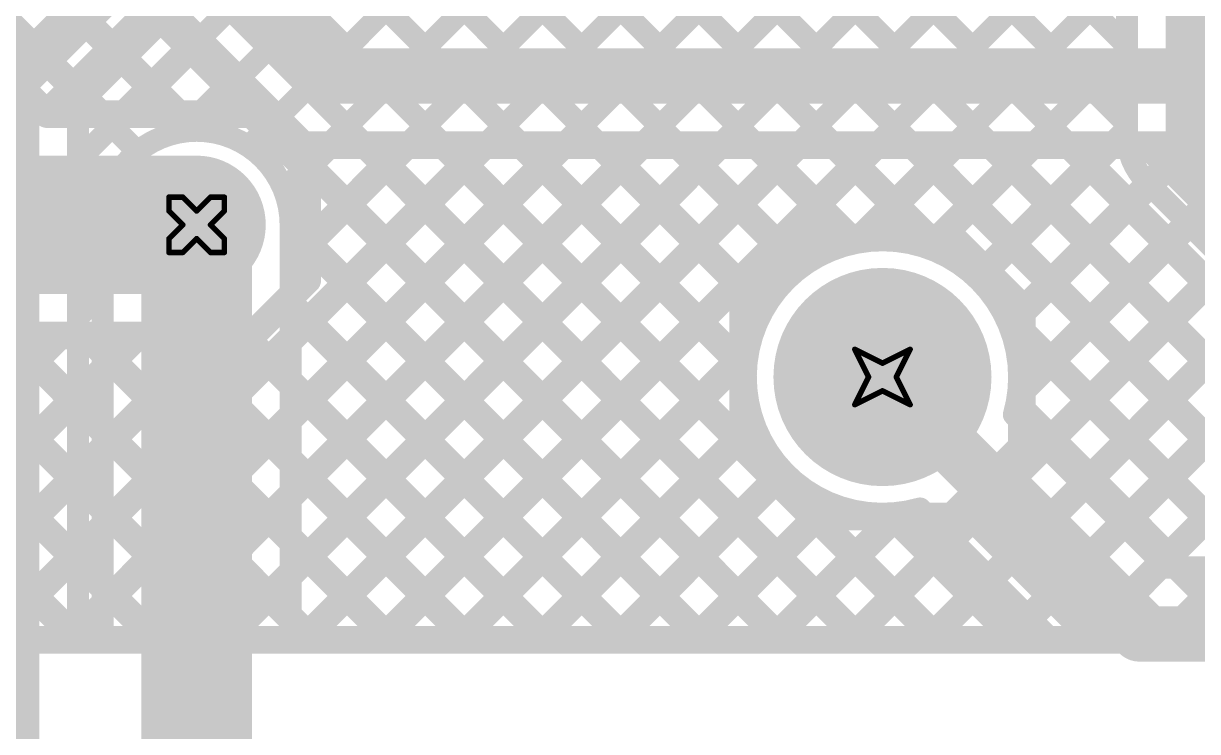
# Model space of a CAD drawing. Header units: inches. Extents: x -1.9 to 9.4, y 0 to 6.7.
# Drawn here: x 0.5357 to 0.9603, y 2.0577 to 2.3136 of the extents above; entities that cross this region are included whole.
import ezdxf

# ---------------------------------------------------------------- set-up
doc = ezdxf.new("R2010")
doc.units = ezdxf.units.IN
doc.header["$MEASUREMENT"] = 0
for name, color, linetype in [('Bottom Layer', 5, 'Continuous'), ('Bottom Solder', 6, 'Continuous'), ('Drill Drawing', 1, 'Continuous'), ('Multi-Layer', 9, 'Continuous'), ('Pad Holes', 156, 'Continuous'), ('Top Layer', 1, 'Continuous'), ('Top Solder', 216, 'Continuous'), ('Via Holes', 16, 'Continuous')]:
    doc.layers.add(name, color=color, linetype=linetype)

# ---------------------------------------------------------------- blocks, each defined once
blk = doc.blocks.new('PE2818_I_1')
at = {"layer": 'Bottom Layer'}
h = blk.add_hatch(color=5, dxfattribs=at)
edge = h.paths.add_edge_path()
edge.add_arc((0.4, -0.2), 0.03543, 0, 360)
at = {"layer": 'Bottom Solder'}
h = blk.add_hatch(color=6, dxfattribs=at)
edge = h.paths.add_edge_path()
edge.add_arc((0.4, -0.2), 0.03943, 0, 360)
at = {"layer": 'Multi-Layer'}
h = blk.add_hatch(color=9, dxfattribs=at)
edge = h.paths.add_edge_path()
edge.add_arc((0.4, -0.2), 0.03543, 0, 360)
at = {"layer": 'Pad Holes'}
h = blk.add_hatch(color=7, dxfattribs=at)
edge = h.paths.add_edge_path()
edge.add_arc((0.4, -0.2), 0.01969, 0, 360)
at = {"layer": 'Top Layer'}
h = blk.add_hatch(color=1, dxfattribs=at)
edge = h.paths.add_edge_path()
edge.add_arc((0.4, -0.2), 0.03543, 0, 360)
at = {"layer": 'Top Solder'}
h = blk.add_hatch(color=216, dxfattribs=at)
edge = h.paths.add_edge_path()
edge.add_arc((0.4, -0.2), 0.03943, 0, 360)

msp = doc.modelspace()

# ---------------------------------------------------------------- hatches: boundary and pattern name
at = {"layer": 'Bottom Layer'}
h = msp.add_hatch(color=5, dxfattribs=at)
edge = h.paths.add_edge_path()
edge.add_arc((0.59834, 2.24083), 0.01181, 0, 360)
at = {"layer": 'Top Layer'}
h = msp.add_hatch(color=1, dxfattribs=at)
edge = h.paths.add_edge_path()
edge.add_arc((0.59834, 2.24083), 0.01181, 0, 360)
at = {"layer": 'Via Holes'}
h = msp.add_hatch(color=7, dxfattribs=at)
edge = h.paths.add_edge_path()
edge.add_arc((0.59834, 2.24083), 0.00591, 0, 360)

# ---------------------------------------------------------------- linework, layer by layer
at = {"layer": 'Bottom Layer'}
for points in [[(0.89677, 2.18108, 0.01, 0.01, 0), (1.27503, 2.55933, 0.01, 0.01, 0)], [(0.83481, 2.09083, 0.01, 0.01, 0), (1.27503, 2.53105, 0.01, 0.01, 0)], [(0.86309, 2.09083, 0.01, 0.01, 0), (1.27503, 2.50276, 0.01, 0.01, 0)], [(0.54239, 2.40157, 0.02, 0.02, 0), (0.64933, 2.29464, 0.02, 0.02, 0)], [(0.49283, 2.35143, 0.01, 0.01, 0), (0.56343, 2.28083, 0.01, 0.01, 0)], [(0.9534, 2.29464, 0.02, 0.02, 0), (1.00834, 2.34958, 0.02, 0.02, 0)], [(0.5214, 2.35114, 0.01, 0.01, 0), (0.59171, 2.28083, 0.01, 0.01, 0)], [(0.54968, 2.35114, 0.01, 0.01, 0), (0.81, 2.09083, 0.01, 0.01, 0)], [(0.55533, 2.35114, 0.01, 0.01, 0), (0.62433, 2.28214, 0.01, 0.01, 0)], [(0.44143, 2.32368, 0.05, 0.05, 0), (0.52428, 2.24083, 0.05, 0.05, 0)], [(0.48143, 2.34368, 0.01, 0.01, 0), (0.54428, 2.28083, 0.01, 0.01, 0)], [(0.52998, 2.29512, 0.01, 0.01, 0), (0.57067, 2.3358, 0.01, 0.01, 0)], [(0.54413, 2.28098, 0.01, 0.01, 0), (0.58481, 2.32166, 0.01, 0.01, 0)], [(0.57226, 2.28083, 0.01, 0.01, 0), (0.59895, 2.30752, 0.01, 0.01, 0)], [(0.64933, 2.29464, 0.02, 0.02, 0), (0.9534, 2.29464, 0.02, 0.02, 0)], [(0.60054, 2.28083, 0.01, 0.01, 0), (0.61309, 2.29338, 0.01, 0.01, 0)], [(0.54428, 2.28083, 0.01, 0.01, 0), (0.61834, 2.28083, 0.01, 0.01, 0)], [(0.61834, 2.28083, 0.01, 0.01, 0), (0.63834, 2.26083, 0.01, 0.01, 0)], [(0.62358, 2.27558, 0.01, 0.01, 0), (0.62723, 2.27923, 0.01, 0.01, 0)], [(0.62433, 2.28214, 0.01, 0.01, 0), (0.63683, 2.26964, 0.01, 0.01, 0)], [(0.62433, 2.28214, 0.01, 0.01, 0), (0.63683, 2.26964, 0.01, 0.01, 0)], [(0.52368, 2.09083, 0.01, 0.01, 0), (0.70249, 2.26964, 0.01, 0.01, 0)], [(0.55196, 2.09083, 0.01, 0.01, 0), (0.73078, 2.26964, 0.01, 0.01, 0)], [(0.58025, 2.09083, 0.01, 0.01, 0), (0.75906, 2.26964, 0.01, 0.01, 0)], [(0.60853, 2.09083, 0.01, 0.01, 0), (0.78735, 2.26964, 0.01, 0.01, 0)], [(0.63682, 2.09083, 0.01, 0.01, 0), (0.81563, 2.26964, 0.01, 0.01, 0)], [(0.63683, 2.26964, 0.01, 0.01, 0), (0.66183, 2.26964, 0.01, 0.01, 0)], [(0.63683, 2.26964, 0.01, 0.01, 0), (0.66183, 2.26964, 0.01, 0.01, 0)], [(0.63772, 2.26144, 0.01, 0.01, 0), (0.64593, 2.26964, 0.01, 0.01, 0)], [(0.63834, 2.23377, 0.01, 0.01, 0), (0.67421, 2.26964, 0.01, 0.01, 0)], [(0.65947, 2.26964, 0.01, 0.01, 0), (0.83828, 2.09083, 0.01, 0.01, 0)], [(0.66183, 2.26964, 0.01, 0.01, 0), (0.9409, 2.26964, 0.01, 0.01, 0)], [(0.6651, 2.09083, 0.01, 0.01, 0), (0.84392, 2.26964, 0.01, 0.01, 0)], [(0.68775, 2.26964, 0.01, 0.01, 0), (0.79591, 2.16149, 0.01, 0.01, 0)], [(0.71603, 2.26964, 0.01, 0.01, 0), (0.79591, 2.18977, 0.01, 0.01, 0)], [(0.74432, 2.26964, 0.01, 0.01, 0), (0.79941, 2.21455, 0.01, 0.01, 0)], [(0.7726, 2.26964, 0.01, 0.01, 0), (0.81355, 2.22869, 0.01, 0.01, 0)], [(0.80089, 2.26964, 0.01, 0.01, 0), (0.83427, 2.23626, 0.01, 0.01, 0)], [(0.82917, 2.26964, 0.01, 0.01, 0), (0.86255, 2.23626, 0.01, 0.01, 0)], [(0.83882, 2.23626, 0.01, 0.01, 0), (0.8722, 2.26964, 0.01, 0.01, 0)], [(0.85746, 2.26964, 0.01, 0.01, 0), (1.03627, 2.09083, 0.01, 0.01, 0)], [(0.8671, 2.23626, 0.01, 0.01, 0), (0.90048, 2.26964, 0.01, 0.01, 0)], [(0.88347, 2.22434, 0.01, 0.01, 0), (0.92877, 2.26964, 0.01, 0.01, 0)], [(0.88574, 2.26964, 0.01, 0.01, 0), (1.06455, 2.09083, 0.01, 0.01, 0)], [(0.89677, 2.20936, 0.01, 0.01, 0), (0.95705, 2.26964, 0.01, 0.01, 0)], [(0.91402, 2.26964, 0.01, 0.01, 0), (0.99591, 2.18776, 0.01, 0.01, 0)], [(0.9409, 2.26964, 0.01, 0.01, 0), (0.9659, 2.26964, 0.01, 0.01, 0)], [(0.9409, 2.26964, 0.01, 0.01, 0), (0.9659, 2.26964, 0.01, 0.01, 0)], [(0.94231, 2.26964, 0.01, 0.01, 0), (0.99841, 2.21354, 0.01, 0.01, 0)], [(0.52428, 2.24083, 0.05, 0.05, 0), (0.59834, 2.24083, 0.05, 0.05, 0)], [(0.63834, 2.22083, 0.01, 0.01, 0), (0.63834, 2.26083, 0.01, 0.01, 0)], [(0.63834, 2.2342, 0.01, 0.01, 0), (0.78171, 2.09083, 0.01, 0.01, 0)], [(0.79591, 2.21104, 0.01, 0.01, 0), (0.82112, 2.23626, 0.01, 0.01, 0)], [(0.82112, 2.23626, 0.01, 0.01, 0), (0.87156, 2.23626, 0.01, 0.01, 0)], [(0.87156, 2.23626, 0.01, 0.01, 0), (0.89677, 2.21104, 0.01, 0.01, 0)], [(0.61834, 2.20083, 0.01, 0.01, 0), (0.63834, 2.22083, 0.01, 0.01, 0)], [(0.63088, 2.21337, 0.01, 0.01, 0), (0.75343, 2.09083, 0.01, 0.01, 0)], [(0.79591, 2.16061, 0.01, 0.01, 0), (0.79591, 2.21104, 0.01, 0.01, 0)], [(0.89677, 2.16061, 0.01, 0.01, 0), (0.89677, 2.21104, 0.01, 0.01, 0)], [(0.49677, 2.20606, 0.01, 0.01, 0), (0.61201, 2.09083, 0.01, 0.01, 0)], [(0.43883, 2.09083, 0.01, 0.01, 0), (0.54883, 2.20083, 0.01, 0.01, 0)], [(0.46711, 2.09083, 0.01, 0.01, 0), (0.57711, 2.20083, 0.01, 0.01, 0)], [(0.4954, 2.09083, 0.01, 0.01, 0), (0.6054, 2.20083, 0.01, 0.01, 0)], [(0.50428, 2.20083, 0.01, 0.01, 0), (0.54428, 2.20083, 0.01, 0.01, 0)], [(0.50428, 2.20083, 0.01, 0.01, 0), (0.54428, 2.20083, 0.01, 0.01, 0)], [(0.53029, 2.20083, 0.01, 0.01, 0), (0.64029, 2.09083, 0.01, 0.01, 0)], [(0.54428, 2.20083, 0.01, 0.01, 0), (0.61834, 2.20083, 0.01, 0.01, 0)], [(0.55857, 2.20083, 0.01, 0.01, 0), (0.66857, 2.09083, 0.01, 0.01, 0)], [(0.58686, 2.20083, 0.01, 0.01, 0), (0.69686, 2.09083, 0.01, 0.01, 0)], [(0.61514, 2.20083, 0.01, 0.01, 0), (0.72514, 2.09083, 0.01, 0.01, 0)], [(0.89677, 2.20204, 0.01, 0.01, 0), (1.00799, 2.09083, 0.01, 0.01, 0)], [(0.89138, 2.09083, 0.01, 0.01, 0), (0.99591, 2.19536, 0.01, 0.01, 0)], [(0.69339, 2.09083, 0.01, 0.01, 0), (0.79591, 2.19335, 0.01, 0.01, 0)], [(0.49677, 2.17778, 0.01, 0.01, 0), (0.58372, 2.09083, 0.01, 0.01, 0)], [(0.89677, 2.17376, 0.01, 0.01, 0), (0.9797, 2.09083, 0.01, 0.01, 0)], [(0.72167, 2.09083, 0.01, 0.01, 0), (0.79591, 2.16506, 0.01, 0.01, 0)], [(0.91966, 2.09083, 0.01, 0.01, 0), (0.99591, 2.16707, 0.01, 0.01, 0)], [(0.79591, 2.16149, 0.01, 0.01, 0), (0.822, 2.13539, 0.01, 0.01, 0)], [(0.79591, 2.16061, 0.01, 0.01, 0), (0.82112, 2.13539, 0.01, 0.01, 0)], [(0.87156, 2.13539, 0.01, 0.01, 0), (0.89677, 2.16061, 0.01, 0.01, 0)], [(0.49121, 2.15505, 0.01, 0.01, 0), (0.55544, 2.09083, 0.01, 0.01, 0)], [(0.8892, 2.15304, 0.01, 0.01, 0), (0.95142, 2.09083, 0.01, 0.01, 0)], [(0.74995, 2.09083, 0.01, 0.01, 0), (0.80782, 2.14869, 0.01, 0.01, 0)], [(0.94794, 2.09083, 0.01, 0.01, 0), (1.00682, 2.1497, 0.01, 0.01, 0)], [(0.87506, 2.1389, 0.01, 0.01, 0), (0.92313, 2.09083, 0.01, 0.01, 0)], [(0.77824, 2.09083, 0.01, 0.01, 0), (0.82281, 2.13539, 0.01, 0.01, 0)], [(0.80652, 2.09083, 0.01, 0.01, 0), (0.85109, 2.13539, 0.01, 0.01, 0)], [(0.82112, 2.13539, 0.01, 0.01, 0), (0.87156, 2.13539, 0.01, 0.01, 0)], [(0.822, 2.13539, 0.01, 0.01, 0), (0.86656, 2.09083, 0.01, 0.01, 0)], [(0.85028, 2.13539, 0.01, 0.01, 0), (0.89485, 2.09083, 0.01, 0.01, 0)], [(0.01631, 2.09083, 0.01, 0.01, 0), (1.27503, 2.09083, 0.01, 0.01, 0)]]:
    msp.add_lwpolyline(points, format="xyseb", dxfattribs=at)
for points in [[(0.59645, 2.30752, 0.005, 0.005, 1), (0.60145, 2.30752, 0.005, 0.005, 1)], [(0.64433, 2.29464, 0.01, 0.01, 1), (0.65433, 2.29464, 0.01, 0.01, 1)], [(0.64433, 2.29464, 0.01, 0.01, 1), (0.65433, 2.29464, 0.01, 0.01, 1)], [(0.9484, 2.29464, 0.01, 0.01, 1), (0.9584, 2.29464, 0.01, 0.01, 1)], [(0.9484, 2.29464, 0.01, 0.01, 1), (0.9584, 2.29464, 0.01, 0.01, 1)], [(0.61059, 2.29338, 0.005, 0.005, 1), (0.61559, 2.29338, 0.005, 0.005, 1)], [(0.54163, 2.28098, 0.005, 0.005, 1), (0.54663, 2.28098, 0.005, 0.005, 1)], [(0.54178, 2.28083, 0.005, 0.005, 1), (0.54678, 2.28083, 0.005, 0.005, 1)], [(0.54178, 2.28083, 0.005, 0.005, 1), (0.54678, 2.28083, 0.005, 0.005, 1)], [(0.56093, 2.28083, 0.005, 0.005, 1), (0.56593, 2.28083, 0.005, 0.005, 1)], [(0.56976, 2.28083, 0.005, 0.005, 1), (0.57476, 2.28083, 0.005, 0.005, 1)], [(0.58921, 2.28083, 0.005, 0.005, 1), (0.59421, 2.28083, 0.005, 0.005, 1)], [(0.59804, 2.28083, 0.005, 0.005, 1), (0.60304, 2.28083, 0.005, 0.005, 1)], [(0.61584, 2.28083, 0.005, 0.005, 1), (0.62084, 2.28083, 0.005, 0.005, 1)], [(0.61584, 2.28083, 0.005, 0.005, 1), (0.62084, 2.28083, 0.005, 0.005, 1)], [(0.62183, 2.28214, 0.005, 0.005, 1), (0.62683, 2.28214, 0.005, 0.005, 1)], [(0.62183, 2.28214, 0.005, 0.005, 1), (0.62683, 2.28214, 0.005, 0.005, 1)], [(0.62183, 2.28214, 0.005, 0.005, 1), (0.62683, 2.28214, 0.005, 0.005, 1)], [(0.62473, 2.27923, 0.005, 0.005, 1), (0.62973, 2.27923, 0.005, 0.005, 1)], [(0.62108, 2.27558, 0.005, 0.005, 1), (0.62608, 2.27558, 0.005, 0.005, 1)], [(0.63433, 2.26964, 0.005, 0.005, 1), (0.63933, 2.26964, 0.005, 0.005, 1)], [(0.63433, 2.26964, 0.005, 0.005, 1), (0.63933, 2.26964, 0.005, 0.005, 1)], [(0.63433, 2.26964, 0.005, 0.005, 1), (0.63933, 2.26964, 0.005, 0.005, 1)], [(0.63433, 2.26964, 0.005, 0.005, 1), (0.63933, 2.26964, 0.005, 0.005, 1)], [(0.64343, 2.26964, 0.005, 0.005, 1), (0.64843, 2.26964, 0.005, 0.005, 1)], [(0.65697, 2.26964, 0.005, 0.005, 1), (0.66197, 2.26964, 0.005, 0.005, 1)], [(0.65933, 2.26964, 0.005, 0.005, 1), (0.66433, 2.26964, 0.005, 0.005, 1)], [(0.65933, 2.26964, 0.005, 0.005, 1), (0.66433, 2.26964, 0.005, 0.005, 1)], [(0.65933, 2.26964, 0.005, 0.005, 1), (0.66433, 2.26964, 0.005, 0.005, 1)], [(0.67171, 2.26964, 0.005, 0.005, 1), (0.67671, 2.26964, 0.005, 0.005, 1)], [(0.68525, 2.26964, 0.005, 0.005, 1), (0.69025, 2.26964, 0.005, 0.005, 1)], [(0.69999, 2.26964, 0.005, 0.005, 1), (0.70499, 2.26964, 0.005, 0.005, 1)], [(0.71353, 2.26964, 0.005, 0.005, 1), (0.71853, 2.26964, 0.005, 0.005, 1)], [(0.72828, 2.26964, 0.005, 0.005, 1), (0.73328, 2.26964, 0.005, 0.005, 1)], [(0.74182, 2.26964, 0.005, 0.005, 1), (0.74682, 2.26964, 0.005, 0.005, 1)], [(0.75656, 2.26964, 0.005, 0.005, 1), (0.76156, 2.26964, 0.005, 0.005, 1)], [(0.7701, 2.26964, 0.005, 0.005, 1), (0.7751, 2.26964, 0.005, 0.005, 1)], [(0.78485, 2.26964, 0.005, 0.005, 1), (0.78985, 2.26964, 0.005, 0.005, 1)], [(0.79839, 2.26964, 0.005, 0.005, 1), (0.80339, 2.26964, 0.005, 0.005, 1)], [(0.81313, 2.26964, 0.005, 0.005, 1), (0.81813, 2.26964, 0.005, 0.005, 1)], [(0.82667, 2.26964, 0.005, 0.005, 1), (0.83167, 2.26964, 0.005, 0.005, 1)], [(0.84142, 2.26964, 0.005, 0.005, 1), (0.84642, 2.26964, 0.005, 0.005, 1)], [(0.85496, 2.26964, 0.005, 0.005, 1), (0.85996, 2.26964, 0.005, 0.005, 1)], [(0.8697, 2.26964, 0.005, 0.005, 1), (0.8747, 2.26964, 0.005, 0.005, 1)], [(0.88324, 2.26964, 0.005, 0.005, 1), (0.88824, 2.26964, 0.005, 0.005, 1)], [(0.89798, 2.26964, 0.005, 0.005, 1), (0.90298, 2.26964, 0.005, 0.005, 1)], [(0.91152, 2.26964, 0.005, 0.005, 1), (0.91652, 2.26964, 0.005, 0.005, 1)], [(0.92627, 2.26964, 0.005, 0.005, 1), (0.93127, 2.26964, 0.005, 0.005, 1)], [(0.9384, 2.26964, 0.005, 0.005, 1), (0.9434, 2.26964, 0.005, 0.005, 1)], [(0.9384, 2.26964, 0.005, 0.005, 1), (0.9434, 2.26964, 0.005, 0.005, 1)], [(0.9384, 2.26964, 0.005, 0.005, 1), (0.9434, 2.26964, 0.005, 0.005, 1)], [(0.93981, 2.26964, 0.005, 0.005, 1), (0.94481, 2.26964, 0.005, 0.005, 1)], [(0.95455, 2.26964, 0.005, 0.005, 1), (0.95955, 2.26964, 0.005, 0.005, 1)], [(0.51178, 2.24083, 0.025, 0.025, 1), (0.53678, 2.24083, 0.025, 0.025, 1)], [(0.51178, 2.24083, 0.025, 0.025, 1), (0.53678, 2.24083, 0.025, 0.025, 1)], [(0.58584, 2.24083, 0.025, 0.025, 1), (0.61084, 2.24083, 0.025, 0.025, 1)], [(0.63522, 2.26144, 0.005, 0.005, 1), (0.64022, 2.26144, 0.005, 0.005, 1)], [(0.63584, 2.26083, 0.005, 0.005, 1), (0.64084, 2.26083, 0.005, 0.005, 1)], [(0.63584, 2.26083, 0.005, 0.005, 1), (0.64084, 2.26083, 0.005, 0.005, 1)], [(0.63584, 2.2342, 0.005, 0.005, 1), (0.64084, 2.2342, 0.005, 0.005, 1)], [(0.63584, 2.23377, 0.005, 0.005, 1), (0.64084, 2.23377, 0.005, 0.005, 1)], [(0.81862, 2.23626, 0.005, 0.005, 1), (0.82362, 2.23626, 0.005, 0.005, 1)], [(0.81862, 2.23626, 0.005, 0.005, 1), (0.82362, 2.23626, 0.005, 0.005, 1)], [(0.83177, 2.23626, 0.005, 0.005, 1), (0.83677, 2.23626, 0.005, 0.005, 1)], [(0.83632, 2.23626, 0.005, 0.005, 1), (0.84132, 2.23626, 0.005, 0.005, 1)], [(0.86005, 2.23626, 0.005, 0.005, 1), (0.86505, 2.23626, 0.005, 0.005, 1)], [(0.8646, 2.23626, 0.005, 0.005, 1), (0.8696, 2.23626, 0.005, 0.005, 1)], [(0.86906, 2.23626, 0.005, 0.005, 1), (0.87406, 2.23626, 0.005, 0.005, 1)], [(0.86906, 2.23626, 0.005, 0.005, 1), (0.87406, 2.23626, 0.005, 0.005, 1)], [(0.81105, 2.22869, 0.005, 0.005, 1), (0.81605, 2.22869, 0.005, 0.005, 1)], [(0.88097, 2.22434, 0.005, 0.005, 1), (0.88597, 2.22434, 0.005, 0.005, 1)], [(0.63584, 2.22083, 0.005, 0.005, 1), (0.64084, 2.22083, 0.005, 0.005, 1)], [(0.63584, 2.22083, 0.005, 0.005, 1), (0.64084, 2.22083, 0.005, 0.005, 1)], [(0.62838, 2.21337, 0.005, 0.005, 1), (0.63338, 2.21337, 0.005, 0.005, 1)], [(0.79691, 2.21455, 0.005, 0.005, 1), (0.80191, 2.21455, 0.005, 0.005, 1)], [(0.79341, 2.21104, 0.005, 0.005, 1), (0.79841, 2.21104, 0.005, 0.005, 1)], [(0.79341, 2.21104, 0.005, 0.005, 1), (0.79841, 2.21104, 0.005, 0.005, 1)], [(0.89427, 2.21104, 0.005, 0.005, 1), (0.89927, 2.21104, 0.005, 0.005, 1)], [(0.89427, 2.21104, 0.005, 0.005, 1), (0.89927, 2.21104, 0.005, 0.005, 1)], [(0.89427, 2.20936, 0.005, 0.005, 1), (0.89927, 2.20936, 0.005, 0.005, 1)], [(0.54178, 2.20083, 0.005, 0.005, 1), (0.54678, 2.20083, 0.005, 0.005, 1)], [(0.54178, 2.20083, 0.005, 0.005, 1), (0.54678, 2.20083, 0.005, 0.005, 1)], [(0.54178, 2.20083, 0.005, 0.005, 1), (0.54678, 2.20083, 0.005, 0.005, 1)], [(0.54633, 2.20083, 0.005, 0.005, 1), (0.55133, 2.20083, 0.005, 0.005, 1)], [(0.55607, 2.20083, 0.005, 0.005, 1), (0.56107, 2.20083, 0.005, 0.005, 1)], [(0.57461, 2.20083, 0.005, 0.005, 1), (0.57961, 2.20083, 0.005, 0.005, 1)], [(0.58436, 2.20083, 0.005, 0.005, 1), (0.58936, 2.20083, 0.005, 0.005, 1)], [(0.6029, 2.20083, 0.005, 0.005, 1), (0.6079, 2.20083, 0.005, 0.005, 1)], [(0.61264, 2.20083, 0.005, 0.005, 1), (0.61764, 2.20083, 0.005, 0.005, 1)], [(0.61584, 2.20083, 0.005, 0.005, 1), (0.62084, 2.20083, 0.005, 0.005, 1)], [(0.61584, 2.20083, 0.005, 0.005, 1), (0.62084, 2.20083, 0.005, 0.005, 1)], [(0.89427, 2.20204, 0.005, 0.005, 1), (0.89927, 2.20204, 0.005, 0.005, 1)], [(0.79341, 2.19335, 0.005, 0.005, 1), (0.79841, 2.19335, 0.005, 0.005, 1)], [(0.79341, 2.18977, 0.005, 0.005, 1), (0.79841, 2.18977, 0.005, 0.005, 1)], [(0.89427, 2.18108, 0.005, 0.005, 1), (0.89927, 2.18108, 0.005, 0.005, 1)], [(0.89427, 2.17376, 0.005, 0.005, 1), (0.89927, 2.17376, 0.005, 0.005, 1)], [(0.79341, 2.16506, 0.005, 0.005, 1), (0.79841, 2.16506, 0.005, 0.005, 1)], [(0.79341, 2.16149, 0.005, 0.005, 1), (0.79841, 2.16149, 0.005, 0.005, 1)], [(0.79341, 2.16149, 0.005, 0.005, 1), (0.79841, 2.16149, 0.005, 0.005, 1)], [(0.79341, 2.16061, 0.005, 0.005, 1), (0.79841, 2.16061, 0.005, 0.005, 1)], [(0.79341, 2.16061, 0.005, 0.005, 1), (0.79841, 2.16061, 0.005, 0.005, 1)], [(0.89427, 2.16061, 0.005, 0.005, 1), (0.89927, 2.16061, 0.005, 0.005, 1)], [(0.89427, 2.16061, 0.005, 0.005, 1), (0.89927, 2.16061, 0.005, 0.005, 1)], [(0.8867, 2.15304, 0.005, 0.005, 1), (0.8917, 2.15304, 0.005, 0.005, 1)], [(0.80532, 2.14869, 0.005, 0.005, 1), (0.81032, 2.14869, 0.005, 0.005, 1)], [(0.87256, 2.1389, 0.005, 0.005, 1), (0.87756, 2.1389, 0.005, 0.005, 1)], [(0.81862, 2.13539, 0.005, 0.005, 1), (0.82362, 2.13539, 0.005, 0.005, 1)], [(0.81862, 2.13539, 0.005, 0.005, 1), (0.82362, 2.13539, 0.005, 0.005, 1)], [(0.8195, 2.13539, 0.005, 0.005, 1), (0.8245, 2.13539, 0.005, 0.005, 1)], [(0.8195, 2.13539, 0.005, 0.005, 1), (0.8245, 2.13539, 0.005, 0.005, 1)], [(0.82031, 2.13539, 0.005, 0.005, 1), (0.82531, 2.13539, 0.005, 0.005, 1)], [(0.84778, 2.13539, 0.005, 0.005, 1), (0.85278, 2.13539, 0.005, 0.005, 1)], [(0.84859, 2.13539, 0.005, 0.005, 1), (0.85359, 2.13539, 0.005, 0.005, 1)], [(0.86906, 2.13539, 0.005, 0.005, 1), (0.87406, 2.13539, 0.005, 0.005, 1)], [(0.86906, 2.13539, 0.005, 0.005, 1), (0.87406, 2.13539, 0.005, 0.005, 1)], [(0.54946, 2.09083, 0.005, 0.005, 1), (0.55446, 2.09083, 0.005, 0.005, 1)], [(0.55294, 2.09083, 0.005, 0.005, 1), (0.55794, 2.09083, 0.005, 0.005, 1)], [(0.57775, 2.09083, 0.005, 0.005, 1), (0.58275, 2.09083, 0.005, 0.005, 1)], [(0.58122, 2.09083, 0.005, 0.005, 1), (0.58622, 2.09083, 0.005, 0.005, 1)], [(0.60603, 2.09083, 0.005, 0.005, 1), (0.61103, 2.09083, 0.005, 0.005, 1)], [(0.60951, 2.09083, 0.005, 0.005, 1), (0.61451, 2.09083, 0.005, 0.005, 1)], [(0.63432, 2.09083, 0.005, 0.005, 1), (0.63932, 2.09083, 0.005, 0.005, 1)], [(0.63779, 2.09083, 0.005, 0.005, 1), (0.64279, 2.09083, 0.005, 0.005, 1)], [(0.6626, 2.09083, 0.005, 0.005, 1), (0.6676, 2.09083, 0.005, 0.005, 1)], [(0.66607, 2.09083, 0.005, 0.005, 1), (0.67107, 2.09083, 0.005, 0.005, 1)], [(0.69089, 2.09083, 0.005, 0.005, 1), (0.69589, 2.09083, 0.005, 0.005, 1)], [(0.69436, 2.09083, 0.005, 0.005, 1), (0.69936, 2.09083, 0.005, 0.005, 1)], [(0.71917, 2.09083, 0.005, 0.005, 1), (0.72417, 2.09083, 0.005, 0.005, 1)], [(0.72264, 2.09083, 0.005, 0.005, 1), (0.72764, 2.09083, 0.005, 0.005, 1)], [(0.74745, 2.09083, 0.005, 0.005, 1), (0.75245, 2.09083, 0.005, 0.005, 1)], [(0.75093, 2.09083, 0.005, 0.005, 1), (0.75593, 2.09083, 0.005, 0.005, 1)], [(0.77574, 2.09083, 0.005, 0.005, 1), (0.78074, 2.09083, 0.005, 0.005, 1)], [(0.77921, 2.09083, 0.005, 0.005, 1), (0.78421, 2.09083, 0.005, 0.005, 1)], [(0.80402, 2.09083, 0.005, 0.005, 1), (0.80902, 2.09083, 0.005, 0.005, 1)], [(0.8075, 2.09083, 0.005, 0.005, 1), (0.8125, 2.09083, 0.005, 0.005, 1)], [(0.83231, 2.09083, 0.005, 0.005, 1), (0.83731, 2.09083, 0.005, 0.005, 1)], [(0.83578, 2.09083, 0.005, 0.005, 1), (0.84078, 2.09083, 0.005, 0.005, 1)], [(0.86059, 2.09083, 0.005, 0.005, 1), (0.86559, 2.09083, 0.005, 0.005, 1)], [(0.86406, 2.09083, 0.005, 0.005, 1), (0.86906, 2.09083, 0.005, 0.005, 1)], [(0.88888, 2.09083, 0.005, 0.005, 1), (0.89388, 2.09083, 0.005, 0.005, 1)], [(0.89235, 2.09083, 0.005, 0.005, 1), (0.89735, 2.09083, 0.005, 0.005, 1)], [(0.91716, 2.09083, 0.005, 0.005, 1), (0.92216, 2.09083, 0.005, 0.005, 1)], [(0.92063, 2.09083, 0.005, 0.005, 1), (0.92563, 2.09083, 0.005, 0.005, 1)], [(0.94544, 2.09083, 0.005, 0.005, 1), (0.95044, 2.09083, 0.005, 0.005, 1)], [(0.94892, 2.09083, 0.005, 0.005, 1), (0.95392, 2.09083, 0.005, 0.005, 1)]]:
    msp.add_lwpolyline(points, format="xyseb", close=True, dxfattribs=at)
at = {"layer": 'Drill Drawing'}
for points in [[(0.58834, 2.24583, 0.002, 0.002, 0), (0.58834, 2.25083, 0.002, 0.002, 0)], [(0.58834, 2.25083, 0.002, 0.002, 0), (0.59334, 2.25083, 0.002, 0.002, 0)], [(0.59334, 2.25083, 0.002, 0.002, 0), (0.59834, 2.24583, 0.002, 0.002, 0)], [(0.59834, 2.24583, 0.002, 0.002, 0), (0.60334, 2.25083, 0.002, 0.002, 0)], [(0.60334, 2.25083, 0.002, 0.002, 0), (0.60834, 2.25083, 0.002, 0.002, 0)], [(0.60834, 2.24583, 0.002, 0.002, 0), (0.60834, 2.25083, 0.002, 0.002, 0)], [(0.58834, 2.24583, 0.002, 0.002, 0), (0.59334, 2.24083, 0.002, 0.002, 0)], [(0.60334, 2.24083, 0.002, 0.002, 0), (0.60834, 2.24583, 0.002, 0.002, 0)], [(0.58834, 2.23583, 0.002, 0.002, 0), (0.59334, 2.24083, 0.002, 0.002, 0)], [(0.60334, 2.24083, 0.002, 0.002, 0), (0.60834, 2.23583, 0.002, 0.002, 0)], [(0.58834, 2.23083, 0.002, 0.002, 0), (0.58834, 2.23583, 0.002, 0.002, 0)], [(0.59334, 2.23083, 0.002, 0.002, 0), (0.59834, 2.23583, 0.002, 0.002, 0)], [(0.59834, 2.23583, 0.002, 0.002, 0), (0.60334, 2.23083, 0.002, 0.002, 0)], [(0.60834, 2.23083, 0.002, 0.002, 0), (0.60834, 2.23583, 0.002, 0.002, 0)], [(0.58834, 2.23083, 0.002, 0.002, 0), (0.59334, 2.23083, 0.002, 0.002, 0)], [(0.60334, 2.23083, 0.002, 0.002, 0), (0.60834, 2.23083, 0.002, 0.002, 0)], [(0.83634, 2.19583, 0.002, 0.002, 0), (0.84634, 2.19083, 0.002, 0.002, 0)], [(0.83634, 2.19583, 0.002, 0.002, 0), (0.84134, 2.18583, 0.002, 0.002, 0)], [(0.84634, 2.19083, 0.002, 0.002, 0), (0.85634, 2.19583, 0.002, 0.002, 0)], [(0.85134, 2.18583, 0.002, 0.002, 0), (0.85634, 2.19583, 0.002, 0.002, 0)], [(0.83634, 2.17583, 0.002, 0.002, 0), (0.84134, 2.18583, 0.002, 0.002, 0)], [(0.85134, 2.18583, 0.002, 0.002, 0), (0.85634, 2.17583, 0.002, 0.002, 0)], [(0.83634, 2.17583, 0.002, 0.002, 0), (0.84634, 2.18083, 0.002, 0.002, 0)], [(0.84634, 2.18083, 0.002, 0.002, 0), (0.85634, 2.17583, 0.002, 0.002, 0)]]:
    msp.add_lwpolyline(points, format="xyseb", dxfattribs=at)
for points in [[(0.58784, 2.25083, 0.001, 0.001, 1), (0.58884, 2.25083, 0.001, 0.001, 1)], [(0.58784, 2.25083, 0.001, 0.001, 1), (0.58884, 2.25083, 0.001, 0.001, 1)], [(0.59284, 2.25083, 0.001, 0.001, 1), (0.59384, 2.25083, 0.001, 0.001, 1)], [(0.59284, 2.25083, 0.001, 0.001, 1), (0.59384, 2.25083, 0.001, 0.001, 1)], [(0.60284, 2.25083, 0.001, 0.001, 1), (0.60384, 2.25083, 0.001, 0.001, 1)], [(0.60284, 2.25083, 0.001, 0.001, 1), (0.60384, 2.25083, 0.001, 0.001, 1)], [(0.60784, 2.25083, 0.001, 0.001, 1), (0.60884, 2.25083, 0.001, 0.001, 1)], [(0.60784, 2.25083, 0.001, 0.001, 1), (0.60884, 2.25083, 0.001, 0.001, 1)], [(0.58784, 2.24583, 0.001, 0.001, 1), (0.58884, 2.24583, 0.001, 0.001, 1)], [(0.58784, 2.24583, 0.001, 0.001, 1), (0.58884, 2.24583, 0.001, 0.001, 1)], [(0.59784, 2.24583, 0.001, 0.001, 1), (0.59884, 2.24583, 0.001, 0.001, 1)], [(0.59784, 2.24583, 0.001, 0.001, 1), (0.59884, 2.24583, 0.001, 0.001, 1)], [(0.60784, 2.24583, 0.001, 0.001, 1), (0.60884, 2.24583, 0.001, 0.001, 1)], [(0.60784, 2.24583, 0.001, 0.001, 1), (0.60884, 2.24583, 0.001, 0.001, 1)], [(0.59284, 2.24083, 0.001, 0.001, 1), (0.59384, 2.24083, 0.001, 0.001, 1)], [(0.59284, 2.24083, 0.001, 0.001, 1), (0.59384, 2.24083, 0.001, 0.001, 1)], [(0.60284, 2.24083, 0.001, 0.001, 1), (0.60384, 2.24083, 0.001, 0.001, 1)], [(0.60284, 2.24083, 0.001, 0.001, 1), (0.60384, 2.24083, 0.001, 0.001, 1)], [(0.58784, 2.23583, 0.001, 0.001, 1), (0.58884, 2.23583, 0.001, 0.001, 1)], [(0.58784, 2.23583, 0.001, 0.001, 1), (0.58884, 2.23583, 0.001, 0.001, 1)], [(0.59784, 2.23583, 0.001, 0.001, 1), (0.59884, 2.23583, 0.001, 0.001, 1)], [(0.59784, 2.23583, 0.001, 0.001, 1), (0.59884, 2.23583, 0.001, 0.001, 1)], [(0.60784, 2.23583, 0.001, 0.001, 1), (0.60884, 2.23583, 0.001, 0.001, 1)], [(0.60784, 2.23583, 0.001, 0.001, 1), (0.60884, 2.23583, 0.001, 0.001, 1)], [(0.58784, 2.23083, 0.001, 0.001, 1), (0.58884, 2.23083, 0.001, 0.001, 1)], [(0.58784, 2.23083, 0.001, 0.001, 1), (0.58884, 2.23083, 0.001, 0.001, 1)], [(0.59284, 2.23083, 0.001, 0.001, 1), (0.59384, 2.23083, 0.001, 0.001, 1)], [(0.59284, 2.23083, 0.001, 0.001, 1), (0.59384, 2.23083, 0.001, 0.001, 1)], [(0.60284, 2.23083, 0.001, 0.001, 1), (0.60384, 2.23083, 0.001, 0.001, 1)], [(0.60284, 2.23083, 0.001, 0.001, 1), (0.60384, 2.23083, 0.001, 0.001, 1)], [(0.60784, 2.23083, 0.001, 0.001, 1), (0.60884, 2.23083, 0.001, 0.001, 1)], [(0.60784, 2.23083, 0.001, 0.001, 1), (0.60884, 2.23083, 0.001, 0.001, 1)], [(0.83584, 2.19583, 0.001, 0.001, 1), (0.83684, 2.19583, 0.001, 0.001, 1)], [(0.83584, 2.19583, 0.001, 0.001, 1), (0.83684, 2.19583, 0.001, 0.001, 1)], [(0.85584, 2.19583, 0.001, 0.001, 1), (0.85684, 2.19583, 0.001, 0.001, 1)], [(0.85584, 2.19583, 0.001, 0.001, 1), (0.85684, 2.19583, 0.001, 0.001, 1)], [(0.84584, 2.19083, 0.001, 0.001, 1), (0.84684, 2.19083, 0.001, 0.001, 1)], [(0.84584, 2.19083, 0.001, 0.001, 1), (0.84684, 2.19083, 0.001, 0.001, 1)], [(0.84084, 2.18583, 0.001, 0.001, 1), (0.84184, 2.18583, 0.001, 0.001, 1)], [(0.84084, 2.18583, 0.001, 0.001, 1), (0.84184, 2.18583, 0.001, 0.001, 1)], [(0.85084, 2.18583, 0.001, 0.001, 1), (0.85184, 2.18583, 0.001, 0.001, 1)], [(0.85084, 2.18583, 0.001, 0.001, 1), (0.85184, 2.18583, 0.001, 0.001, 1)], [(0.84584, 2.18083, 0.001, 0.001, 1), (0.84684, 2.18083, 0.001, 0.001, 1)], [(0.84584, 2.18083, 0.001, 0.001, 1), (0.84684, 2.18083, 0.001, 0.001, 1)], [(0.83584, 2.17583, 0.001, 0.001, 1), (0.83684, 2.17583, 0.001, 0.001, 1)], [(0.83584, 2.17583, 0.001, 0.001, 1), (0.83684, 2.17583, 0.001, 0.001, 1)], [(0.85584, 2.17583, 0.001, 0.001, 1), (0.85684, 2.17583, 0.001, 0.001, 1)], [(0.85584, 2.17583, 0.001, 0.001, 1), (0.85684, 2.17583, 0.001, 0.001, 1)]]:
    msp.add_lwpolyline(points, format="xyseb", close=True, dxfattribs=at)
at = {"layer": 'Top Layer'}
for points in [[(0.9588, 2.27337, 0.02, 0.02, 0), (0.9588, 2.42858, 0.02, 0.02, 0)], [(0.53393, 2.29311, 0.015, 0.015, 0), (0.64239, 2.40157, 0.015, 0.015, 0)], [(0.63234, 2.11463, 0.008, 0.008, 0), (0.90867, 2.39096, 0.008, 0.008, 0)], [(0.9348, 2.27337, 0.008, 0.008, 0), (0.9348, 2.39096, 0.008, 0.008, 0)], [(0.63682, 2.09083, 0.008, 0.008, 0), (0.9348, 2.38881, 0.008, 0.008, 0)], [(0.68801, 2.38252, 0.008, 0.008, 0), (0.8363, 2.23423, 0.008, 0.008, 0)], [(0.5943, 2.27459, 0.008, 0.008, 0), (0.69852, 2.3788, 0.008, 0.008, 0)], [(0.63234, 2.19949, 0.008, 0.008, 0), (0.80368, 2.37083, 0.008, 0.008, 0)], [(0.78259, 2.3728, 0.008, 0.008, 0), (1.03839, 2.11699, 0.008, 0.008, 0)], [(0.67648, 2.36577, 0.008, 0.008, 0), (0.81679, 2.22546, 0.008, 0.008, 0)], [(0.61715, 2.26915, 0.008, 0.008, 0), (0.71121, 2.36321, 0.008, 0.008, 0)], [(0.87543, 2.3648, 0.008, 0.008, 0), (0.9348, 2.30544, 0.008, 0.008, 0)], [(0.63234, 2.1712, 0.008, 0.008, 0), (0.81911, 2.35797, 0.008, 0.008, 0)], [(0.6651, 2.09083, 0.008, 0.008, 0), (0.9348, 2.36052, 0.008, 0.008, 0)], [(0.76788, 2.35922, 0.008, 0.008, 0), (1.0101, 2.11699, 0.008, 0.008, 0)], [(0.55543, 2.2842, 0.008, 0.008, 0), (0.62612, 2.3549, 0.008, 0.008, 0)], [(0.55543, 2.264, 0.008, 0.008, 0), (0.64359, 2.35216, 0.008, 0.008, 0)], [(0.62986, 2.25357, 0.008, 0.008, 0), (0.73, 2.35372, 0.008, 0.008, 0)], [(0.63234, 2.22777, 0.008, 0.008, 0), (0.75992, 2.35535, 0.008, 0.008, 0)], [(0.63254, 2.35313, 0.008, 0.008, 0), (0.79699, 2.18869, 0.008, 0.008, 0)], [(0.65896, 2.355, 0.008, 0.008, 0), (0.80349, 2.21047, 0.008, 0.008, 0)], [(0.7465, 2.35231, 0.008, 0.008, 0), (0.86911, 2.2297, 0.008, 0.008, 0)], [(0.82993, 2.35374, 0.008, 0.008, 0), (0.99691, 2.18675, 0.008, 0.008, 0)], [(0.85746, 2.35449, 0.008, 0.008, 0), (0.9348, 2.27715, 0.008, 0.008, 0)], [(0.63234, 2.14292, 0.008, 0.008, 0), (0.84157, 2.35215, 0.008, 0.008, 0)], [(0.61431, 2.34308, 0.008, 0.008, 0), (0.86656, 2.09083, 0.008, 0.008, 0)], [(0.83691, 2.23435, 0.008, 0.008, 0), (0.9348, 2.33224, 0.008, 0.008, 0)], [(0.60017, 2.32894, 0.008, 0.008, 0), (0.83828, 2.09083, 0.008, 0.008, 0)], [(0.58602, 2.3148, 0.008, 0.008, 0), (0.81, 2.09083, 0.008, 0.008, 0)], [(0.86315, 2.23231, 0.008, 0.008, 0), (0.9348, 2.30395, 0.008, 0.008, 0)], [(0.57188, 2.30066, 0.008, 0.008, 0), (0.59772, 2.27482, 0.008, 0.008, 0)], [(0.53393, 1.5952, 0.015, 0.015, 0), (0.53393, 2.29311, 0.015, 0.015, 0)], [(0.55774, 2.28651, 0.008, 0.008, 0), (0.57698, 2.26728, 0.008, 0.008, 0)], [(0.55543, 2.09083, 0.008, 0.008, 0), (0.55543, 2.2842, 0.008, 0.008, 0)], [(0.9588, 2.27337, 0.02, 0.02, 0), (1.04634, 2.18583, 0.02, 0.02, 0)], [(0.56434, 2.24083, 0.008, 0.008, -1), (0.63234, 2.24083, 0.008, 0.008, 0)], [(0.88059, 2.22147, 0.008, 0.008, 0), (0.9348, 2.27567, 0.008, 0.008, 0)], [(0.94183, 2.2564, 0.008, 0.008, -0.198912), (0.9348, 2.27337, 0.008, 0.008, 0)], [(0.94183, 2.2564, 0.008, 0.008, -0.198912), (0.9348, 2.27337, 0.008, 0.008, 0)], [(0.55543, 2.26054, 0.008, 0.008, 0), (0.56568, 2.25029, 0.008, 0.008, 0)], [(0.59834, 1.62144, 0.04, 0.04, 0), (0.59834, 2.24083, 0.04, 0.04, 0)], [(0.89205, 2.20464, 0.008, 0.008, 0), (0.94282, 2.25541, 0.008, 0.008, 0)], [(0.94183, 2.2564, 0.008, 0.008, 0), (0.99881, 2.19941, 0.008, 0.008, 0)], [(0.55543, 2.23571, 0.008, 0.008, 0), (0.56458, 2.24486, 0.008, 0.008, 0)], [(0.56434, 2.09083, 0.008, 0.008, 0), (0.56434, 2.24083, 0.008, 0.008, 0)], [(0.63234, 2.09083, 0.008, 0.008, 0), (0.63234, 2.24083, 0.008, 0.008, 0)], [(0.63234, 2.2402, 0.008, 0.008, 0), (0.78171, 2.09083, 0.008, 0.008, 0)], [(0.89539, 2.17969, 0.008, 0.008, 0), (0.95696, 2.24126, 0.008, 0.008, 0)], [(0.85993, 2.1383, 0.008, 0.008, -2.986709), (0.89577, 2.18583, 0.008, 0.008, 0)], [(0.55543, 2.23226, 0.008, 0.008, 0), (0.56434, 2.22335, 0.008, 0.008, 0)], [(0.90504, 2.16106, 0.008, 0.008, 0), (0.9711, 2.22712, 0.008, 0.008, 0)], [(0.55543, 2.20743, 0.008, 0.008, 0), (0.56434, 2.21634, 0.008, 0.008, 0)], [(0.91919, 2.14692, 0.008, 0.008, 0), (0.98524, 2.21298, 0.008, 0.008, 0)], [(0.63234, 2.21192, 0.008, 0.008, 0), (0.75343, 2.09083, 0.008, 0.008, 0)], [(0.89021, 2.2086, 0.008, 0.008, 0), (0.98182, 2.11699, 0.008, 0.008, 0)], [(0.55543, 2.20397, 0.008, 0.008, 0), (0.56434, 2.19506, 0.008, 0.008, 0)], [(0.69339, 2.09083, 0.008, 0.008, 0), (0.79781, 2.19525, 0.008, 0.008, 0)], [(0.93333, 2.13278, 0.008, 0.008, 0), (0.99839, 2.19784, 0.008, 0.008, 0)], [(0.84634, 2.18583, 0.02, 0.02, 0), (0.93917, 2.09299, 0.02, 0.02, 0)], [(0.55543, 2.17915, 0.008, 0.008, 0), (0.56434, 2.18805, 0.008, 0.008, 0)], [(0.63234, 2.18363, 0.008, 0.008, 0), (0.72514, 2.09083, 0.008, 0.008, 0)], [(0.89577, 2.18583, 0.008, 0.008, -0.069727), (0.89387, 2.17224, 0.008, 0.008, 0)], [(0.55543, 2.17569, 0.008, 0.008, 0), (0.56434, 2.16678, 0.008, 0.008, 0)], [(0.89474, 2.17579, 0.008, 0.008, 0), (0.95354, 2.11699, 0.008, 0.008, 0)], [(0.89387, 2.17224, 0.008, 0.008, 0), (0.94911, 2.11699, 0.008, 0.008, 0)], [(0.94747, 2.11864, 0.008, 0.008, 0), (0.99934, 2.17051, 0.008, 0.008, 0)], [(0.72167, 2.09083, 0.008, 0.008, 0), (0.79985, 2.16901, 0.008, 0.008, 0)], [(0.55543, 2.15086, 0.008, 0.008, 0), (0.56434, 2.15977, 0.008, 0.008, 0)], [(0.63234, 2.15535, 0.008, 0.008, 0), (0.69686, 2.09083, 0.008, 0.008, 0)], [(0.74995, 2.09083, 0.008, 0.008, 0), (0.8107, 2.15157, 0.008, 0.008, 0)], [(0.55543, 2.1474, 0.008, 0.008, 0), (0.56434, 2.13849, 0.008, 0.008, 0)], [(0.77824, 2.09083, 0.008, 0.008, 0), (0.82753, 2.14011, 0.008, 0.008, 0)], [(0.80652, 2.09083, 0.008, 0.008, 0), (0.85247, 2.13678, 0.008, 0.008, 0)], [(0.8492, 2.13648, 0.008, 0.008, 0), (0.89485, 2.09083, 0.008, 0.008, 0)], [(0.85993, 2.1383, 0.008, 0.008, 0), (0.9074, 2.09083, 0.008, 0.008, 0)], [(0.55543, 2.12258, 0.008, 0.008, 0), (0.56434, 2.13149, 0.008, 0.008, 0)], [(0.63234, 2.12706, 0.008, 0.008, 0), (0.66857, 2.09083, 0.008, 0.008, 0)], [(0.83481, 2.09083, 0.008, 0.008, 0), (0.8711, 2.12712, 0.008, 0.008, 0)], [(0.55543, 2.11912, 0.008, 0.008, 0), (0.56434, 2.11021, 0.008, 0.008, 0)], [(0.94911, 2.11699, 0.008, 0.008, 0), (1.08613, 2.11699, 0.008, 0.008, 0)], [(0.86309, 2.09083, 0.008, 0.008, 0), (0.88524, 2.11298, 0.008, 0.008, 0)], [(0.55543, 2.09429, 0.008, 0.008, 0), (0.56434, 2.1032, 0.008, 0.008, 0)], [(0.63234, 2.09878, 0.008, 0.008, 0), (0.64029, 2.09083, 0.008, 0.008, 0)], [(0.89138, 2.09083, 0.008, 0.008, 0), (0.89939, 2.09884, 0.008, 0.008, 0)], [(0.93917, 2.09299, 0.02, 0.02, 0), (1.09607, 2.09299, 0.02, 0.02, 0)], [(0.55543, 2.09083, 0.008, 0.008, 0), (0.56434, 2.09083, 0.008, 0.008, 0)], [(0.63234, 2.09083, 0.008, 0.008, 0), (0.9074, 2.09083, 0.008, 0.008, 0)]]:
    msp.add_lwpolyline(points, format="xyseb", dxfattribs=at)
for points in [[(0.58402, 2.3148, 0.004, 0.004, 1), (0.58802, 2.3148, 0.004, 0.004, 1)], [(0.9328, 2.30544, 0.004, 0.004, 1), (0.9368, 2.30544, 0.004, 0.004, 1)], [(0.9328, 2.30395, 0.004, 0.004, 1), (0.9368, 2.30395, 0.004, 0.004, 1)], [(0.56988, 2.30066, 0.004, 0.004, 1), (0.57388, 2.30066, 0.004, 0.004, 1)], [(0.53018, 2.29311, 0.0075, 0.0075, 1), (0.53768, 2.29311, 0.0075, 0.0075, 1)], [(0.53018, 2.29311, 0.0075, 0.0075, 1), (0.53768, 2.29311, 0.0075, 0.0075, 1)], [(0.55574, 2.28651, 0.004, 0.004, 1), (0.55974, 2.28651, 0.004, 0.004, 1)], [(0.55343, 2.2842, 0.004, 0.004, 1), (0.55743, 2.2842, 0.004, 0.004, 1)], [(0.55343, 2.2842, 0.004, 0.004, 1), (0.55743, 2.2842, 0.004, 0.004, 1)], [(0.9328, 2.27715, 0.004, 0.004, 1), (0.9368, 2.27715, 0.004, 0.004, 1)], [(0.9538, 2.27337, 0.01, 0.01, 1), (0.9638, 2.27337, 0.01, 0.01, 1)], [(0.9538, 2.27337, 0.01, 0.01, 1), (0.9638, 2.27337, 0.01, 0.01, 1)], [(0.5923, 2.27459, 0.004, 0.004, 1), (0.5963, 2.27459, 0.004, 0.004, 1)], [(0.59572, 2.27482, 0.004, 0.004, 1), (0.59972, 2.27482, 0.004, 0.004, 1)], [(0.9328, 2.27567, 0.004, 0.004, 1), (0.9368, 2.27567, 0.004, 0.004, 1)], [(0.9328, 2.27337, 0.004, 0.004, 1), (0.9368, 2.27337, 0.004, 0.004, 1)], [(0.9328, 2.27337, 0.004, 0.004, 1), (0.9368, 2.27337, 0.004, 0.004, 1)], [(0.9328, 2.27337, 0.004, 0.004, 1), (0.9368, 2.27337, 0.004, 0.004, 1)], [(0.57498, 2.26728, 0.004, 0.004, 1), (0.57898, 2.26728, 0.004, 0.004, 1)], [(0.61515, 2.26915, 0.004, 0.004, 1), (0.61915, 2.26915, 0.004, 0.004, 1)], [(0.55343, 2.264, 0.004, 0.004, 1), (0.55743, 2.264, 0.004, 0.004, 1)], [(0.55343, 2.26054, 0.004, 0.004, 1), (0.55743, 2.26054, 0.004, 0.004, 1)], [(0.58834, 2.24083, 0.02, 0.02, 1), (0.60834, 2.24083, 0.02, 0.02, 1)], [(0.93983, 2.2564, 0.004, 0.004, 1), (0.94383, 2.2564, 0.004, 0.004, 1)], [(0.93983, 2.2564, 0.004, 0.004, 1), (0.94383, 2.2564, 0.004, 0.004, 1)], [(0.93983, 2.2564, 0.004, 0.004, 1), (0.94383, 2.2564, 0.004, 0.004, 1)], [(0.94082, 2.25541, 0.004, 0.004, 1), (0.94482, 2.25541, 0.004, 0.004, 1)], [(0.56368, 2.25029, 0.004, 0.004, 1), (0.56768, 2.25029, 0.004, 0.004, 1)], [(0.62786, 2.25357, 0.004, 0.004, 1), (0.63186, 2.25357, 0.004, 0.004, 1)], [(0.56258, 2.24486, 0.004, 0.004, 1), (0.56658, 2.24486, 0.004, 0.004, 1)], [(0.56234, 2.24083, 0.004, 0.004, 1), (0.56634, 2.24083, 0.004, 0.004, 1)], [(0.56234, 2.24083, 0.004, 0.004, 1), (0.56634, 2.24083, 0.004, 0.004, 1)], [(0.63034, 2.24083, 0.004, 0.004, 1), (0.63434, 2.24083, 0.004, 0.004, 1)], [(0.63034, 2.24083, 0.004, 0.004, 1), (0.63434, 2.24083, 0.004, 0.004, 1)], [(0.63034, 2.2402, 0.004, 0.004, 1), (0.63434, 2.2402, 0.004, 0.004, 1)], [(0.95496, 2.24126, 0.004, 0.004, 1), (0.95896, 2.24126, 0.004, 0.004, 1)], [(0.55343, 2.23571, 0.004, 0.004, 1), (0.55743, 2.23571, 0.004, 0.004, 1)], [(0.8343, 2.23423, 0.004, 0.004, 1), (0.8383, 2.23423, 0.004, 0.004, 1)], [(0.83491, 2.23435, 0.004, 0.004, 1), (0.83891, 2.23435, 0.004, 0.004, 1)], [(0.55343, 2.23226, 0.004, 0.004, 1), (0.55743, 2.23226, 0.004, 0.004, 1)], [(0.86115, 2.23231, 0.004, 0.004, 1), (0.86515, 2.23231, 0.004, 0.004, 1)], [(0.86711, 2.2297, 0.004, 0.004, 1), (0.87111, 2.2297, 0.004, 0.004, 1)], [(0.63034, 2.22777, 0.004, 0.004, 1), (0.63434, 2.22777, 0.004, 0.004, 1)], [(0.81479, 2.22546, 0.004, 0.004, 1), (0.81879, 2.22546, 0.004, 0.004, 1)], [(0.56234, 2.22335, 0.004, 0.004, 1), (0.56634, 2.22335, 0.004, 0.004, 1)], [(0.87859, 2.22147, 0.004, 0.004, 1), (0.88259, 2.22147, 0.004, 0.004, 1)], [(0.56234, 2.21634, 0.004, 0.004, 1), (0.56634, 2.21634, 0.004, 0.004, 1)], [(0.63034, 2.21192, 0.004, 0.004, 1), (0.63434, 2.21192, 0.004, 0.004, 1)], [(0.80149, 2.21047, 0.004, 0.004, 1), (0.80549, 2.21047, 0.004, 0.004, 1)], [(0.88821, 2.2086, 0.004, 0.004, 1), (0.89221, 2.2086, 0.004, 0.004, 1)], [(0.55343, 2.20743, 0.004, 0.004, 1), (0.55743, 2.20743, 0.004, 0.004, 1)], [(0.55343, 2.20397, 0.004, 0.004, 1), (0.55743, 2.20397, 0.004, 0.004, 1)], [(0.89005, 2.20464, 0.004, 0.004, 1), (0.89405, 2.20464, 0.004, 0.004, 1)], [(0.63034, 2.19949, 0.004, 0.004, 1), (0.63434, 2.19949, 0.004, 0.004, 1)], [(0.79581, 2.19525, 0.004, 0.004, 1), (0.79981, 2.19525, 0.004, 0.004, 1)], [(0.56234, 2.19506, 0.004, 0.004, 1), (0.56634, 2.19506, 0.004, 0.004, 1)], [(0.84134, 2.18583, 0.01, 0.01, 1), (0.85134, 2.18583, 0.01, 0.01, 1)], [(0.56234, 2.18805, 0.004, 0.004, 1), (0.56634, 2.18805, 0.004, 0.004, 1)], [(0.79499, 2.18869, 0.004, 0.004, 1), (0.79899, 2.18869, 0.004, 0.004, 1)], [(0.63034, 2.18363, 0.004, 0.004, 1), (0.63434, 2.18363, 0.004, 0.004, 1)], [(0.89377, 2.18583, 0.004, 0.004, 1), (0.89777, 2.18583, 0.004, 0.004, 1)], [(0.89377, 2.18583, 0.004, 0.004, 1), (0.89777, 2.18583, 0.004, 0.004, 1)], [(0.55343, 2.17915, 0.004, 0.004, 1), (0.55743, 2.17915, 0.004, 0.004, 1)], [(0.89339, 2.17969, 0.004, 0.004, 1), (0.89739, 2.17969, 0.004, 0.004, 1)], [(0.55343, 2.17569, 0.004, 0.004, 1), (0.55743, 2.17569, 0.004, 0.004, 1)], [(0.89274, 2.17579, 0.004, 0.004, 1), (0.89674, 2.17579, 0.004, 0.004, 1)], [(0.63034, 2.1712, 0.004, 0.004, 1), (0.63434, 2.1712, 0.004, 0.004, 1)], [(0.89187, 2.17224, 0.004, 0.004, 1), (0.89587, 2.17224, 0.004, 0.004, 1)], [(0.89187, 2.17224, 0.004, 0.004, 1), (0.89587, 2.17224, 0.004, 0.004, 1)], [(0.56234, 2.16678, 0.004, 0.004, 1), (0.56634, 2.16678, 0.004, 0.004, 1)], [(0.79785, 2.16901, 0.004, 0.004, 1), (0.80185, 2.16901, 0.004, 0.004, 1)], [(0.56234, 2.15977, 0.004, 0.004, 1), (0.56634, 2.15977, 0.004, 0.004, 1)], [(0.90304, 2.16106, 0.004, 0.004, 1), (0.90704, 2.16106, 0.004, 0.004, 1)], [(0.63034, 2.15535, 0.004, 0.004, 1), (0.63434, 2.15535, 0.004, 0.004, 1)], [(0.55343, 2.15086, 0.004, 0.004, 1), (0.55743, 2.15086, 0.004, 0.004, 1)], [(0.8087, 2.15157, 0.004, 0.004, 1), (0.8127, 2.15157, 0.004, 0.004, 1)], [(0.55343, 2.1474, 0.004, 0.004, 1), (0.55743, 2.1474, 0.004, 0.004, 1)], [(0.91719, 2.14692, 0.004, 0.004, 1), (0.92119, 2.14692, 0.004, 0.004, 1)], [(0.63034, 2.14292, 0.004, 0.004, 1), (0.63434, 2.14292, 0.004, 0.004, 1)], [(0.82553, 2.14011, 0.004, 0.004, 1), (0.82953, 2.14011, 0.004, 0.004, 1)], [(0.56234, 2.13849, 0.004, 0.004, 1), (0.56634, 2.13849, 0.004, 0.004, 1)], [(0.8472, 2.13648, 0.004, 0.004, 1), (0.8512, 2.13648, 0.004, 0.004, 1)], [(0.85047, 2.13678, 0.004, 0.004, 1), (0.85447, 2.13678, 0.004, 0.004, 1)], [(0.85793, 2.1383, 0.004, 0.004, 1), (0.86193, 2.1383, 0.004, 0.004, 1)], [(0.85793, 2.1383, 0.004, 0.004, 1), (0.86193, 2.1383, 0.004, 0.004, 1)], [(0.56234, 2.13149, 0.004, 0.004, 1), (0.56634, 2.13149, 0.004, 0.004, 1)], [(0.93133, 2.13278, 0.004, 0.004, 1), (0.93533, 2.13278, 0.004, 0.004, 1)], [(0.63034, 2.12706, 0.004, 0.004, 1), (0.63434, 2.12706, 0.004, 0.004, 1)], [(0.8691, 2.12712, 0.004, 0.004, 1), (0.8731, 2.12712, 0.004, 0.004, 1)], [(0.55343, 2.12258, 0.004, 0.004, 1), (0.55743, 2.12258, 0.004, 0.004, 1)], [(0.55343, 2.11912, 0.004, 0.004, 1), (0.55743, 2.11912, 0.004, 0.004, 1)], [(0.63034, 2.11463, 0.004, 0.004, 1), (0.63434, 2.11463, 0.004, 0.004, 1)], [(0.94547, 2.11864, 0.004, 0.004, 1), (0.94947, 2.11864, 0.004, 0.004, 1)], [(0.94711, 2.11699, 0.004, 0.004, 1), (0.95111, 2.11699, 0.004, 0.004, 1)], [(0.94711, 2.11699, 0.004, 0.004, 1), (0.95111, 2.11699, 0.004, 0.004, 1)], [(0.95154, 2.11699, 0.004, 0.004, 1), (0.95554, 2.11699, 0.004, 0.004, 1)], [(0.56234, 2.11021, 0.004, 0.004, 1), (0.56634, 2.11021, 0.004, 0.004, 1)], [(0.88324, 2.11298, 0.004, 0.004, 1), (0.88724, 2.11298, 0.004, 0.004, 1)], [(0.56234, 2.1032, 0.004, 0.004, 1), (0.56634, 2.1032, 0.004, 0.004, 1)], [(0.63034, 2.09878, 0.004, 0.004, 1), (0.63434, 2.09878, 0.004, 0.004, 1)], [(0.89739, 2.09884, 0.004, 0.004, 1), (0.90139, 2.09884, 0.004, 0.004, 1)], [(0.93417, 2.09299, 0.01, 0.01, 1), (0.94417, 2.09299, 0.01, 0.01, 1)], [(0.93417, 2.09299, 0.01, 0.01, 1), (0.94417, 2.09299, 0.01, 0.01, 1)], [(0.55343, 2.09429, 0.004, 0.004, 1), (0.55743, 2.09429, 0.004, 0.004, 1)], [(0.55343, 2.09083, 0.004, 0.004, 1), (0.55743, 2.09083, 0.004, 0.004, 1)], [(0.55343, 2.09083, 0.004, 0.004, 1), (0.55743, 2.09083, 0.004, 0.004, 1)], [(0.56234, 2.09083, 0.004, 0.004, 1), (0.56634, 2.09083, 0.004, 0.004, 1)], [(0.56234, 2.09083, 0.004, 0.004, 1), (0.56634, 2.09083, 0.004, 0.004, 1)], [(0.63034, 2.09083, 0.004, 0.004, 1), (0.63434, 2.09083, 0.004, 0.004, 1)], [(0.63034, 2.09083, 0.004, 0.004, 1), (0.63434, 2.09083, 0.004, 0.004, 1)], [(0.63482, 2.09083, 0.004, 0.004, 1), (0.63882, 2.09083, 0.004, 0.004, 1)], [(0.63829, 2.09083, 0.004, 0.004, 1), (0.64229, 2.09083, 0.004, 0.004, 1)], [(0.6631, 2.09083, 0.004, 0.004, 1), (0.6671, 2.09083, 0.004, 0.004, 1)], [(0.66657, 2.09083, 0.004, 0.004, 1), (0.67057, 2.09083, 0.004, 0.004, 1)], [(0.69139, 2.09083, 0.004, 0.004, 1), (0.69539, 2.09083, 0.004, 0.004, 1)], [(0.69486, 2.09083, 0.004, 0.004, 1), (0.69886, 2.09083, 0.004, 0.004, 1)], [(0.71967, 2.09083, 0.004, 0.004, 1), (0.72367, 2.09083, 0.004, 0.004, 1)], [(0.72314, 2.09083, 0.004, 0.004, 1), (0.72714, 2.09083, 0.004, 0.004, 1)], [(0.74795, 2.09083, 0.004, 0.004, 1), (0.75195, 2.09083, 0.004, 0.004, 1)], [(0.75143, 2.09083, 0.004, 0.004, 1), (0.75543, 2.09083, 0.004, 0.004, 1)], [(0.77624, 2.09083, 0.004, 0.004, 1), (0.78024, 2.09083, 0.004, 0.004, 1)], [(0.77971, 2.09083, 0.004, 0.004, 1), (0.78371, 2.09083, 0.004, 0.004, 1)], [(0.80452, 2.09083, 0.004, 0.004, 1), (0.80852, 2.09083, 0.004, 0.004, 1)], [(0.808, 2.09083, 0.004, 0.004, 1), (0.812, 2.09083, 0.004, 0.004, 1)], [(0.83281, 2.09083, 0.004, 0.004, 1), (0.83681, 2.09083, 0.004, 0.004, 1)], [(0.83628, 2.09083, 0.004, 0.004, 1), (0.84028, 2.09083, 0.004, 0.004, 1)], [(0.86109, 2.09083, 0.004, 0.004, 1), (0.86509, 2.09083, 0.004, 0.004, 1)], [(0.86456, 2.09083, 0.004, 0.004, 1), (0.86856, 2.09083, 0.004, 0.004, 1)], [(0.88938, 2.09083, 0.004, 0.004, 1), (0.89338, 2.09083, 0.004, 0.004, 1)], [(0.89285, 2.09083, 0.004, 0.004, 1), (0.89685, 2.09083, 0.004, 0.004, 1)], [(0.9054, 2.09083, 0.004, 0.004, 1), (0.9094, 2.09083, 0.004, 0.004, 1)], [(0.9054, 2.09083, 0.004, 0.004, 1), (0.9094, 2.09083, 0.004, 0.004, 1)]]:
    msp.add_lwpolyline(points, format="xyseb", close=True, dxfattribs=at)

# ---------------------------------------------------------------- block references
at = {"rotation": 90}
msp.add_blockref('PE2818_I_1', (0.64634, 1.78583), dxfattribs=at)

doc.saveas('drawing.dxf')
